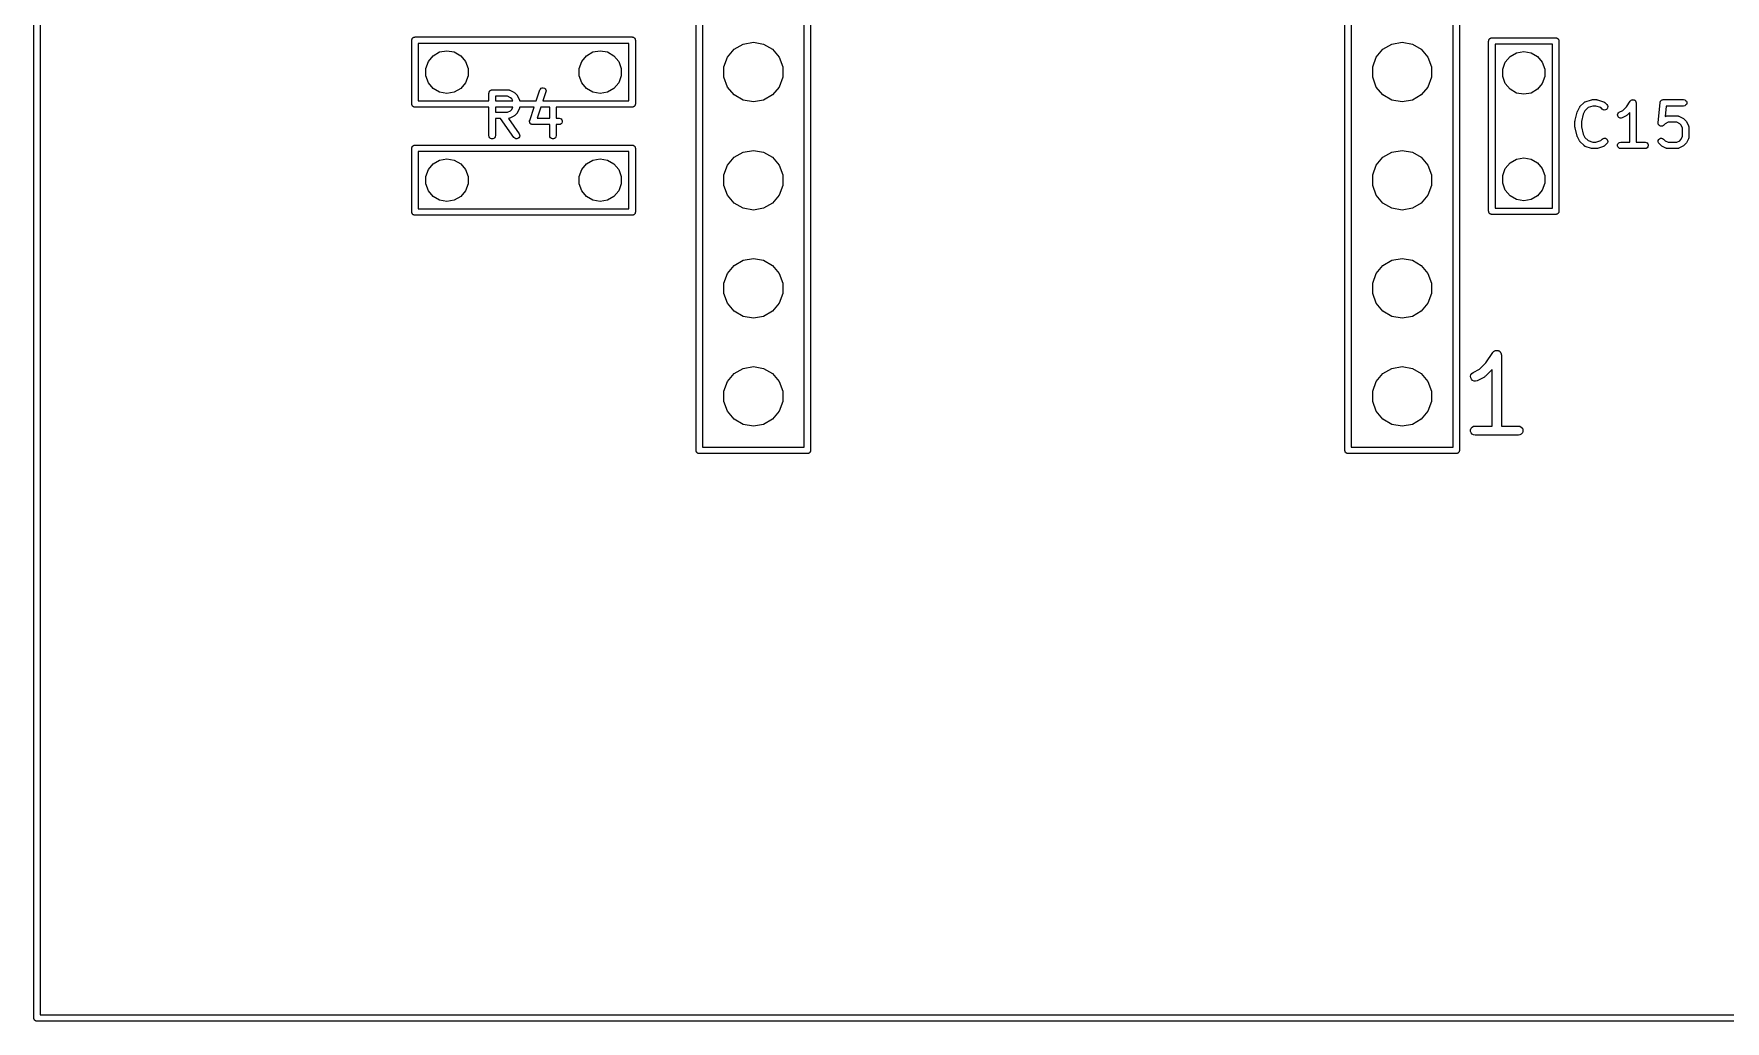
# Model space of a CAD drawing. Extents: x 25 to 346, y -457 to -16.
# Drawn here: x 25.32 to 65.06, y -456.64 to -433.44 of the extents above; entities that cross this region are included whole.
import ezdxf

# ---------------------------------------------------------------- set-up
doc = ezdxf.new("R2010")
doc.units = 0
doc.header["$MEASUREMENT"] = 0
doc.layers.add('BLACK', color=7, linetype='CONTINUOUS')

msp = doc.modelspace()

# ---------------------------------------------------------------- linework, layer by layer
at = {"layer": 'Black'}
for p, q in [((25.325, -456.565), (25.325, -16.51)), ((25.475, -16.585), (25.475, -456.49)), ((40.8825, -443.23), (40.8825, -417.83)), ((41.0325, -417.83), (41.0325, -443.155)), ((43.4225, -443.155), (43.4225, -417.83)), ((43.5725, -417.83), (43.5725, -443.23)), ((56.1225, -443.23), (56.1225, -417.83)), ((56.2725, -417.83), (56.2725, -443.155)), ((58.6625, -443.155), (58.6625, -417.83)), ((58.8125, -417.83), (58.8125, -443.23)), ((34.205, -433.59), (34.2061, -433.584)), ((34.205, -435.09), (34.205, -433.59)), ((34.2061, -433.577), (34.2084, -433.571)), ((34.2061, -433.584), (34.2061, -433.577)), ((34.2084, -433.571), (34.2095, -433.564)), ((34.2095, -433.564), (34.2128, -433.559)), ((34.2128, -433.559), (34.215, -433.552)), ((34.215, -433.552), (34.2193, -433.547)), ((34.2193, -433.547), (34.2225, -433.542)), ((34.2225, -433.542), (34.2276, -433.538)), ((34.2276, -433.538), (34.2318, -433.533)), ((34.2318, -433.533), (34.2375, -433.529)), ((34.2375, -433.529), (34.2425, -433.525)), ((34.2425, -433.525), (34.2487, -433.523)), ((34.2487, -433.523), (34.2543, -433.52)), ((34.2543, -433.52), (34.2608, -433.518)), ((34.2608, -433.518), (34.267, -433.516)), ((34.267, -433.516), (34.2735, -433.516)), ((34.2735, -433.516), (34.28, -433.515)), ((34.28, -433.515), (39.38, -433.515)), ((34.355, -433.665), (34.355, -435.015)), ((39.305, -433.665), (34.355, -433.665)), ((34.8583, -433.868), (35.03, -433.838)), ((35.03, -433.838), (35.2017, -433.868)), ((38.4583, -433.868), (38.63, -433.838)), ((38.63, -433.838), (38.8017, -433.868)), ((39.305, -435.015), (39.305, -433.665)), ((39.38, -433.515), (39.3865, -433.516)), ((39.3865, -433.516), (39.393, -433.516)), ((39.393, -433.516), (39.3992, -433.518)), ((39.3992, -433.518), (39.4057, -433.52)), ((39.4057, -433.52), (39.4113, -433.523)), ((39.4113, -433.523), (39.4175, -433.525)), ((39.4175, -433.525), (39.4225, -433.529)), ((39.4225, -433.529), (39.4282, -433.533)), ((39.4282, -433.533), (39.4324, -433.538)), ((39.4324, -433.538), (39.4375, -433.542)), ((39.4375, -433.542), (39.4407, -433.547)), ((39.4407, -433.547), (39.445, -433.552)), ((39.445, -433.552), (39.4472, -433.559)), ((39.4472, -433.559), (39.4505, -433.564)), ((39.4505, -433.564), (39.4516, -433.571)), ((39.4516, -433.571), (39.4539, -433.577)), ((39.4539, -433.577), (39.4539, -433.584)), ((39.4539, -433.584), (39.455, -433.59)), ((39.455, -433.59), (39.455, -435.09)), ((41.6203, -433.989), (41.7768, -433.803)), ((41.7768, -433.803), (41.9877, -433.681)), ((41.9877, -433.681), (42.2275, -433.639)), ((42.2275, -433.639), (42.4673, -433.681)), ((42.4673, -433.681), (42.6782, -433.803)), ((42.6782, -433.803), (42.8347, -433.989)), ((56.8603, -433.989), (57.0168, -433.803)), ((57.0168, -433.803), (57.2277, -433.681)), ((57.2277, -433.681), (57.4675, -433.639)), ((57.4675, -433.639), (57.7073, -433.681)), ((57.7073, -433.681), (57.9182, -433.803)), ((57.9182, -433.803), (58.0747, -433.989)), ((59.5, -433.61), (59.5011, -433.604)), ((59.5, -437.61), (59.5, -433.61)), ((59.5011, -433.597), (59.5034, -433.591)), ((59.5011, -433.604), (59.5011, -433.597)), ((59.5034, -433.591), (59.5045, -433.584)), ((59.5045, -433.584), (59.5078, -433.579)), ((59.5078, -433.579), (59.51, -433.572)), ((59.51, -433.572), (59.5143, -433.567)), ((59.5143, -433.567), (59.5175, -433.562)), ((59.5175, -433.562), (59.5226, -433.558)), ((59.5226, -433.558), (59.5268, -433.553)), ((59.5268, -433.553), (59.5325, -433.549)), ((59.5325, -433.549), (59.5375, -433.545)), ((59.5375, -433.545), (59.5437, -433.543)), ((59.5437, -433.543), (59.5493, -433.54)), ((59.5493, -433.54), (59.5558, -433.538)), ((59.5558, -433.538), (59.562, -433.536)), ((59.562, -433.536), (59.5685, -433.536)), ((59.5685, -433.536), (59.575, -433.535)), ((59.575, -433.535), (61.075, -433.535)), ((59.65, -433.685), (59.65, -437.535)), ((61, -433.685), (59.65, -433.685)), ((60.1533, -433.888), (60.325, -433.858)), ((60.325, -433.858), (60.4967, -433.888)), ((61, -437.535), (61, -433.685)), ((61.075, -433.535), (61.0815, -433.536)), ((61.0815, -433.536), (61.088, -433.536)), ((61.088, -433.536), (61.0942, -433.538)), ((61.0942, -433.538), (61.1007, -433.54)), ((61.1007, -433.54), (61.1063, -433.543)), ((61.1063, -433.543), (61.1125, -433.545)), ((61.1125, -433.545), (61.1175, -433.549)), ((61.1175, -433.549), (61.1232, -433.553)), ((61.1232, -433.553), (61.1274, -433.558)), ((61.1274, -433.558), (61.1325, -433.562)), ((61.1325, -433.562), (61.1357, -433.567)), ((61.1357, -433.567), (61.14, -433.572)), ((61.14, -433.572), (61.1422, -433.579)), ((61.1422, -433.579), (61.1455, -433.584)), ((61.1455, -433.584), (61.1466, -433.591)), ((61.1466, -433.591), (61.1489, -433.597)), ((61.1489, -433.597), (61.1489, -433.604)), ((61.1489, -433.604), (61.15, -433.61)), ((61.15, -433.61), (61.15, -437.61)), ((34.5357, -434.253), (34.5953, -434.089)), ((34.5357, -434.427), (34.5357, -434.253)), ((34.5953, -434.089), (34.7074, -433.956)), ((34.7074, -433.956), (34.8583, -433.868)), ((35.2017, -433.868), (35.3526, -433.956)), ((35.3526, -433.956), (35.4647, -434.089)), ((35.4647, -434.089), (35.5243, -434.253)), ((35.5243, -434.253), (35.5243, -434.427)), ((38.1357, -434.253), (38.1953, -434.089)), ((38.1357, -434.427), (38.1357, -434.253)), ((38.1953, -434.089), (38.3074, -433.956)), ((38.3074, -433.956), (38.4583, -433.868)), ((38.8017, -433.868), (38.9526, -433.956)), ((38.9526, -433.956), (39.0647, -434.089)), ((39.0647, -434.089), (39.1243, -434.253)), ((39.1243, -434.253), (39.1243, -434.427)), ((41.537, -434.218), (41.6203, -433.989)), ((41.537, -434.462), (41.537, -434.218)), ((42.8347, -433.989), (42.918, -434.218)), ((42.918, -434.218), (42.918, -434.462)), ((56.777, -434.218), (56.8603, -433.989)), ((56.777, -434.462), (56.777, -434.218)), ((58.0747, -433.989), (58.158, -434.218)), ((58.158, -434.218), (58.158, -434.462)), ((59.8307, -434.273), (59.8903, -434.109)), ((59.8903, -434.109), (60.0024, -433.976)), ((60.0024, -433.976), (60.1533, -433.888)), ((60.4967, -433.888), (60.6476, -433.976)), ((60.6476, -433.976), (60.7597, -434.109)), ((60.7597, -434.109), (60.8193, -434.273)), ((34.5953, -434.591), (34.5357, -434.427)), ((34.7074, -434.724), (34.5953, -434.591)), ((35.4647, -434.591), (35.3526, -434.724)), ((35.5243, -434.427), (35.4647, -434.591)), ((38.1953, -434.591), (38.1357, -434.427)), ((38.3074, -434.724), (38.1953, -434.591)), ((39.0647, -434.591), (38.9526, -434.724)), ((39.1243, -434.427), (39.0647, -434.591)), ((41.6203, -434.691), (41.537, -434.462)), ((42.918, -434.462), (42.8347, -434.691)), ((56.8603, -434.691), (56.777, -434.462)), ((58.158, -434.462), (58.0747, -434.691)), ((59.8307, -434.447), (59.8307, -434.273)), ((59.8903, -434.611), (59.8307, -434.447)), ((60.0024, -434.744), (59.8903, -434.611)), ((60.7597, -434.611), (60.6476, -434.744)), ((60.8193, -434.447), (60.7597, -434.611)), ((60.8193, -434.273), (60.8193, -434.447)), ((34.355, -435.015), (36.0169, -435.015)), ((34.8583, -434.812), (34.7074, -434.724)), ((35.03, -434.842), (34.8583, -434.812)), ((35.2017, -434.812), (35.03, -434.842)), ((35.3526, -434.724), (35.2017, -434.812)), ((36.0169, -434.832), (36.018, -434.826)), ((36.0169, -435.015), (36.0169, -434.832)), ((36.018, -434.819), (36.0203, -434.813)), ((36.018, -434.826), (36.018, -434.819)), ((36.0203, -434.813), (36.0214, -434.807)), ((36.0214, -434.807), (36.0247, -434.801)), ((36.0247, -434.801), (36.027, -434.795)), ((36.027, -434.795), (36.0312, -434.79)), ((36.0312, -434.79), (36.0345, -434.784)), ((36.0345, -434.784), (36.0395, -434.78)), ((36.0395, -434.78), (36.0437, -434.775)), ((36.0437, -434.775), (36.0494, -434.772)), ((36.0494, -434.772), (36.0544, -434.767)), ((36.0544, -434.767), (36.0606, -434.765)), ((36.0606, -434.765), (36.0663, -434.762)), ((36.0663, -434.762), (36.0727, -434.761)), ((36.0727, -434.761), (36.0789, -434.759)), ((36.0789, -434.759), (36.0854, -434.759)), ((36.0854, -434.759), (36.0919, -434.757)), ((36.0919, -434.757), (36.4729, -434.757)), ((36.1669, -434.907), (36.1669, -435.015)), ((36.4552, -434.907), (36.1669, -434.907)), ((36.1669, -435.015), (36.5756, -435.015)), ((36.5237, -434.942), (36.4552, -434.907)), ((36.4729, -434.757), (36.4771, -434.758)), ((36.4771, -434.758), (36.4814, -434.758)), ((36.4814, -434.758), (36.4899, -434.76)), ((36.4899, -434.76), (36.4985, -434.762)), ((36.4985, -434.762), (36.5023, -434.764)), ((36.5023, -434.764), (36.5064, -434.765)), ((36.5064, -434.765), (36.6016, -434.813)), ((36.5541, -434.972), (36.5237, -434.942)), ((36.5756, -435.015), (36.5541, -434.972)), ((36.6016, -434.813), (36.6113, -434.82)), ((36.6113, -434.82), (36.6211, -434.827)), ((36.6211, -434.827), (36.6687, -434.875)), ((36.6687, -434.875), (36.6756, -434.884)), ((36.6756, -434.884), (36.6828, -434.894)), ((36.6828, -434.894), (36.7304, -434.989)), ((36.7304, -434.989), (36.7316, -434.993)), ((36.7316, -434.993), (36.7338, -434.997)), ((36.7338, -434.997), (36.7353, -435.006)), ((36.7353, -435.006), (36.7378, -435.014)), ((36.7378, -435.014), (36.7378, -435.015)), ((36.7378, -435.015), (37.1266, -435.015)), ((37.1266, -435.015), (37.2112, -434.761)), ((37.2112, -434.761), (37.2236, -434.738)), ((37.2236, -434.738), (37.2431, -434.721)), ((37.2431, -434.721), (37.2673, -434.711)), ((37.2673, -434.711), (37.2934, -434.711)), ((37.3535, -434.808), (37.2847, -435.015)), ((37.2847, -435.015), (39.305, -435.015)), ((37.2934, -434.711), (37.3181, -434.719)), ((37.3181, -434.719), (37.3385, -434.735)), ((37.3385, -434.735), (37.3521, -434.757)), ((37.3521, -434.757), (37.3574, -434.783)), ((37.3574, -434.783), (37.3535, -434.808)), ((38.4583, -434.812), (38.3074, -434.724)), ((38.63, -434.842), (38.4583, -434.812)), ((38.8017, -434.812), (38.63, -434.842)), ((38.9526, -434.724), (38.8017, -434.812)), ((41.7768, -434.877), (41.6203, -434.691)), ((41.9877, -434.999), (41.7768, -434.877)), ((42.2275, -435.041), (41.9877, -434.999)), ((42.4673, -434.999), (42.2275, -435.041)), ((42.6782, -434.877), (42.4673, -434.999)), ((42.8347, -434.691), (42.6782, -434.877)), ((57.0168, -434.877), (56.8603, -434.691)), ((57.2277, -434.999), (57.0168, -434.877)), ((57.4675, -435.041), (57.2277, -434.999)), ((57.7073, -434.999), (57.4675, -435.041)), ((57.9182, -434.877), (57.7073, -434.999)), ((58.0747, -434.691), (57.9182, -434.877)), ((60.1533, -434.832), (60.0024, -434.744)), ((60.325, -434.862), (60.1533, -434.832)), ((60.4967, -434.832), (60.325, -434.862)), ((60.6476, -434.744), (60.4967, -434.832)), ((61.7405, -435.057), (61.7441, -435.054)), ((61.7441, -435.054), (61.7469, -435.051)), ((61.7469, -435.051), (61.7547, -435.047)), ((61.7547, -435.047), (61.7619, -435.042)), ((61.7619, -435.042), (61.7661, -435.041)), ((61.7661, -435.041), (61.7699, -435.039)), ((61.7699, -435.039), (61.9127, -434.991)), ((61.9127, -434.991), (61.9246, -434.989)), ((61.9246, -434.989), (61.9364, -434.987)), ((61.9364, -434.987), (62.0317, -434.987)), ((62.0317, -434.987), (62.0435, -434.989)), ((62.0435, -434.989), (62.0554, -434.991)), ((62.0554, -434.991), (62.1982, -435.039)), ((62.1982, -435.039), (62.202, -435.041)), ((62.202, -435.041), (62.2062, -435.042)), ((62.2062, -435.042), (62.2134, -435.047)), ((62.2134, -435.047), (62.2211, -435.051)), ((62.2211, -435.051), (62.224, -435.054)), ((62.224, -435.054), (62.2276, -435.057)), ((62.7353, -435.157), (62.8264, -435.021)), ((62.8264, -435.021), (62.8293, -435.018)), ((62.8293, -435.018), (62.8314, -435.014)), ((62.8314, -435.014), (62.8382, -435.008)), ((62.8382, -435.008), (62.8444, -435.002)), ((62.8444, -435.002), (62.8481, -435)), ((62.8481, -435), (62.8513, -434.997)), ((62.8513, -434.997), (62.8597, -434.994)), ((62.8597, -434.994), (62.8677, -434.99)), ((62.8677, -434.99), (62.8719, -434.99)), ((62.8719, -434.99), (62.8758, -434.989)), ((62.8758, -434.989), (62.8847, -434.989)), ((62.8847, -434.989), (62.8936, -434.988)), ((62.8936, -434.988), (62.8977, -434.989)), ((62.8977, -434.989), (62.9018, -434.989)), ((62.9018, -434.989), (62.9102, -434.992)), ((62.9102, -434.992), (62.9189, -434.994)), ((62.9189, -434.994), (62.9224, -434.996)), ((62.9224, -434.996), (62.9263, -434.997)), ((62.9263, -434.997), (62.9332, -435.003)), ((62.9332, -435.003), (62.9406, -435.008)), ((62.9406, -435.008), (62.9431, -435.012)), ((62.9431, -435.012), (62.9463, -435.014)), ((62.9463, -435.014), (62.9507, -435.022)), ((62.9507, -435.022), (62.956, -435.029)), ((62.956, -435.029), (62.9572, -435.033)), ((62.9572, -435.033), (62.9593, -435.037)), ((62.9593, -435.037), (62.9608, -435.046)), ((62.9608, -435.046), (62.9634, -435.054)), ((62.9634, -435.054), (62.9631, -435.058)), ((63.5285, -435.055), (63.5292, -435.052)), ((63.5292, -435.049), (63.5327, -435.04)), ((63.5292, -435.052), (63.5292, -435.049)), ((63.5327, -435.04), (63.5355, -435.03)), ((63.5355, -435.03), (63.5372, -435.028)), ((63.5372, -435.028), (63.5381, -435.025)), ((63.5381, -435.025), (63.5447, -435.017)), ((63.5447, -435.017), (63.5507, -435.009)), ((63.5507, -435.009), (63.5531, -435.007)), ((63.5531, -435.007), (63.5549, -435.005)), ((63.5549, -435.005), (63.5638, -435)), ((63.5638, -435), (63.5722, -434.994)), ((63.5722, -434.994), (63.575, -434.993)), ((63.575, -434.993), (63.5774, -434.992)), ((63.5774, -434.992), (63.5875, -434.99)), ((63.5875, -434.99), (63.5975, -434.988)), ((63.5975, -434.988), (63.6003, -434.988)), ((63.6003, -434.988), (63.6031, -434.987)), ((63.6031, -434.987), (64.0793, -434.987)), ((64.0793, -434.987), (64.1049, -434.992)), ((64.1049, -434.992), (64.1275, -435.005)), ((64.1275, -435.005), (64.1442, -435.025)), ((64.1442, -435.025), (64.1531, -435.049)), ((64.1531, -435.049), (64.1531, -435.075)), ((34.2061, -435.096), (34.205, -435.09)), ((34.2061, -435.103), (34.2061, -435.096)), ((34.2084, -435.109), (34.2061, -435.103)), ((34.2095, -435.116), (34.2084, -435.109)), ((34.2128, -435.121), (34.2095, -435.116)), ((34.215, -435.127), (34.2128, -435.121)), ((34.2193, -435.133), (34.215, -435.127)), ((34.2225, -435.138), (34.2193, -435.133)), ((34.2276, -435.142), (34.2225, -435.138)), ((34.2318, -435.147), (34.2276, -435.142)), ((34.2375, -435.151), (34.2318, -435.147)), ((34.2425, -435.155), (34.2375, -435.151)), ((34.2487, -435.157), (34.2425, -435.155)), ((34.2543, -435.16), (34.2487, -435.157)), ((34.2608, -435.162), (34.2543, -435.16)), ((34.267, -435.164), (34.2608, -435.162)), ((34.2735, -435.164), (34.267, -435.164)), ((34.28, -435.165), (34.2735, -435.164)), ((36.0169, -435.165), (34.28, -435.165)), ((36.0169, -435.832), (36.0169, -435.165)), ((36.1669, -435.165), (36.1669, -435.281)), ((36.5798, -435.165), (36.1669, -435.165)), ((36.1669, -435.281), (36.4552, -435.281)), ((36.291, -435.431), (36.1669, -435.431)), ((36.1669, -435.431), (36.1669, -435.832)), ((36.6019, -435.875), (36.291, -435.431)), ((36.4552, -435.281), (36.5237, -435.247)), ((36.4771, -435.43), (36.4739, -435.431)), ((36.4739, -435.431), (36.7248, -435.789)), ((36.4814, -435.431), (36.4771, -435.43)), ((36.4899, -435.428), (36.4814, -435.431)), ((36.4985, -435.427), (36.4899, -435.428)), ((36.5023, -435.425), (36.4985, -435.427)), ((36.5064, -435.423), (36.5023, -435.425)), ((36.6016, -435.376), (36.5064, -435.423)), ((36.5237, -435.247), (36.5541, -435.217)), ((36.5541, -435.217), (36.5798, -435.165)), ((36.6113, -435.368), (36.6016, -435.376)), ((36.6211, -435.362), (36.6113, -435.368)), ((36.6687, -435.314), (36.6211, -435.362)), ((36.6756, -435.304), (36.6687, -435.314)), ((36.6828, -435.294), (36.6756, -435.304)), ((36.7304, -435.199), (36.6828, -435.294)), ((36.7316, -435.195), (36.7304, -435.199)), ((36.7338, -435.191), (36.7316, -435.195)), ((36.7353, -435.183), (36.7338, -435.191)), ((36.7378, -435.174), (36.7353, -435.183)), ((36.7383, -435.166), (36.7376, -435.17)), ((36.7376, -435.17), (36.7378, -435.174)), ((37.0766, -435.165), (36.7383, -435.165)), ((36.7383, -435.165), (36.7383, -435.166)), ((36.9731, -435.475), (37.0766, -435.165)), ((37.2347, -435.165), (37.1483, -435.424)), ((37.1483, -435.424), (37.4455, -435.424)), ((37.4456, -435.165), (37.2347, -435.165)), ((37.4455, -435.166), (37.4456, -435.165)), ((37.4455, -435.424), (37.4455, -435.166)), ((39.38, -435.165), (37.5954, -435.165)), ((37.5954, -435.165), (37.5955, -435.166)), ((37.5955, -435.166), (37.5955, -435.424)), ((37.5955, -435.424), (37.6633, -435.424)), ((37.6633, -435.424), (37.689, -435.429)), ((37.689, -435.429), (37.7115, -435.442)), ((37.7115, -435.442), (37.7283, -435.462)), ((39.3865, -435.164), (39.38, -435.165)), ((39.393, -435.164), (39.3865, -435.164)), ((39.3992, -435.162), (39.393, -435.164)), ((39.4057, -435.16), (39.3992, -435.162)), ((39.4113, -435.157), (39.4057, -435.16)), ((39.4175, -435.155), (39.4113, -435.157)), ((39.4225, -435.151), (39.4175, -435.155)), ((39.4282, -435.147), (39.4225, -435.151)), ((39.4324, -435.142), (39.4282, -435.147)), ((39.4375, -435.138), (39.4324, -435.142)), ((39.4407, -435.133), (39.4375, -435.138)), ((39.445, -435.127), (39.4407, -435.133)), ((39.4472, -435.121), (39.445, -435.127)), ((39.4505, -435.116), (39.4472, -435.121)), ((39.4516, -435.109), (39.4505, -435.116)), ((39.4539, -435.103), (39.4516, -435.109)), ((39.455, -435.09), (39.4539, -435.096)), ((39.4539, -435.096), (39.4539, -435.103)), ((61.5303, -435.473), (61.578, -435.282)), ((61.578, -435.282), (61.5813, -435.275)), ((61.5813, -435.275), (61.5836, -435.267)), ((61.5836, -435.267), (61.6313, -435.172)), ((61.6313, -435.172), (61.6384, -435.162)), ((61.6384, -435.162), (61.6453, -435.152)), ((61.6453, -435.152), (61.7405, -435.057)), ((61.7215, -435.327), (61.6781, -435.5)), ((61.76, -435.25), (61.7215, -435.327)), ((61.8341, -435.176), (61.76, -435.25)), ((61.9486, -435.137), (61.8341, -435.176)), ((62.0195, -435.137), (61.9486, -435.137)), ((62.134, -435.176), (62.0195, -435.137)), ((62.1691, -435.211), (62.134, -435.176)), ((62.1904, -435.226), (62.1691, -435.211)), ((62.2156, -435.232), (62.1904, -435.226)), ((62.2416, -435.23), (62.2156, -435.232)), ((62.2276, -435.057), (62.2752, -435.105)), ((62.2652, -435.219), (62.2416, -435.23)), ((62.2836, -435.201), (62.2652, -435.219)), ((62.2752, -435.105), (62.2901, -435.126)), ((62.2946, -435.177), (62.2836, -435.201)), ((62.2901, -435.126), (62.2969, -435.151)), ((62.2969, -435.151), (62.2946, -435.177)), ((62.5282, -435.344), (62.5343, -435.318)), ((62.5312, -435.369), (62.5282, -435.344)), ((62.5429, -435.393), (62.5312, -435.369)), ((62.5343, -435.318), (62.5486, -435.297)), ((62.5618, -435.411), (62.5429, -435.393)), ((62.5486, -435.297), (62.5696, -435.281)), ((62.5857, -435.421), (62.5618, -435.411)), ((62.5696, -435.281), (62.6539, -435.239)), ((62.6117, -435.423), (62.5857, -435.421)), ((62.6366, -435.415), (62.6117, -435.423)), ((62.7319, -435.368), (62.6366, -435.415)), ((62.6539, -435.239), (62.7353, -435.157)), ((62.7415, -435.36), (62.7319, -435.368)), ((62.7514, -435.354), (62.7415, -435.36)), ((62.8138, -435.291), (62.7514, -435.354)), ((62.8138, -435.987), (62.8138, -435.291)), ((62.9631, -435.058), (62.9638, -435.062)), ((62.9638, -435.062), (62.9638, -435.987)), ((63.4808, -435.531), (63.5285, -435.055)), ((63.671, -435.137), (63.6461, -435.386)), ((63.6461, -435.386), (63.6648, -435.376)), ((63.6648, -435.376), (63.6689, -435.375)), ((63.6689, -435.375), (63.6727, -435.373)), ((64.0793, -435.137), (63.671, -435.137)), ((63.6727, -435.373), (63.6813, -435.371)), ((63.6813, -435.371), (63.6898, -435.369)), ((63.6898, -435.369), (63.6941, -435.369)), ((63.6941, -435.369), (63.6983, -435.368)), ((63.6983, -435.368), (63.9364, -435.368)), ((63.9364, -435.368), (63.9407, -435.369)), ((63.9407, -435.369), (63.945, -435.369)), ((63.945, -435.369), (63.9534, -435.371)), ((63.9534, -435.371), (63.9621, -435.373)), ((63.9621, -435.373), (63.9658, -435.375)), ((63.9658, -435.375), (63.97, -435.376)), ((63.97, -435.376), (64.0652, -435.424)), ((64.0652, -435.424), (64.0749, -435.431)), ((64.0749, -435.431), (64.0847, -435.438)), ((64.1049, -435.133), (64.0793, -435.137)), ((64.0847, -435.438), (64.1323, -435.486)), ((64.1275, -435.12), (64.1049, -435.133)), ((64.1442, -435.1), (64.1275, -435.12)), ((64.1531, -435.075), (64.1442, -435.1)), ((36.0214, -435.858), (36.0169, -435.832)), ((36.1669, -435.832), (36.1624, -435.858)), ((36.7248, -435.789), (36.7358, -435.813)), ((36.738, -435.839), (36.7313, -435.864)), ((36.7358, -435.813), (36.738, -435.839)), ((36.9693, -435.501), (36.9704, -435.494)), ((36.9704, -435.507), (36.9693, -435.501)), ((36.9704, -435.486), (36.9723, -435.481)), ((36.9704, -435.494), (36.9704, -435.486)), ((36.9704, -435.512), (36.9704, -435.507)), ((36.973, -435.519), (36.9704, -435.512)), ((36.9723, -435.481), (36.9731, -435.475)), ((36.9745, -435.527), (36.973, -435.519)), ((36.9774, -435.531), (36.9745, -435.527)), ((36.9793, -435.537), (36.9774, -435.531)), ((36.9842, -435.542), (36.9793, -435.537)), ((36.9882, -435.549), (36.9842, -435.542)), ((36.9925, -435.552), (36.9882, -435.549)), ((36.9961, -435.557), (36.9925, -435.552)), ((37.0026, -435.56), (36.9961, -435.557)), ((37.0086, -435.565), (37.0026, -435.56)), ((37.0138, -435.567), (37.0086, -435.565)), ((37.0186, -435.57), (37.0138, -435.567)), ((37.0261, -435.571), (37.0186, -435.57)), ((37.0333, -435.573), (37.0261, -435.571)), ((37.0388, -435.573), (37.0333, -435.573)), ((37.0443, -435.574), (37.0388, -435.573)), ((37.4455, -435.574), (37.0443, -435.574)), ((37.4455, -435.832), (37.4455, -435.574)), ((37.45, -435.858), (37.4455, -435.832)), ((37.5955, -435.832), (37.591, -435.858)), ((37.6633, -435.574), (37.5955, -435.574)), ((37.5955, -435.574), (37.5955, -435.832)), ((37.689, -435.57), (37.6633, -435.574)), ((37.7115, -435.557), (37.689, -435.57)), ((37.7283, -435.537), (37.7115, -435.557)), ((37.7283, -435.462), (37.7372, -435.486)), ((37.7372, -435.512), (37.7283, -435.537)), ((37.7372, -435.486), (37.7372, -435.512)), ((61.5281, -435.491), (61.5297, -435.482)), ((61.5281, -435.634), (61.5281, -435.491)), ((61.5297, -435.643), (61.5281, -435.634)), ((61.5297, -435.482), (61.5303, -435.473)), ((61.5303, -435.652), (61.5297, -435.643)), ((61.578, -435.842), (61.5303, -435.652)), ((61.5813, -435.85), (61.578, -435.842)), ((61.6781, -435.5), (61.6781, -435.625)), ((61.6781, -435.625), (61.7215, -435.798)), ((61.7215, -435.798), (61.76, -435.875)), ((63.4809, -435.532), (63.4808, -435.531)), ((63.4819, -435.545), (63.4808, -435.532)), ((63.4808, -435.532), (63.4809, -435.532)), ((63.4828, -435.557), (63.4819, -435.545)), ((63.483, -435.558), (63.4828, -435.557)), ((63.4883, -435.569), (63.483, -435.558)), ((63.483, -435.558), (63.483, -435.558)), ((63.4935, -435.581), (63.4883, -435.569)), ((63.4938, -435.581), (63.4935, -435.581)), ((63.494, -435.582), (63.4938, -435.581)), ((63.5029, -435.59), (63.494, -435.582)), ((63.5117, -435.599), (63.5029, -435.59)), ((63.5121, -435.6), (63.5117, -435.599)), ((63.5125, -435.6), (63.5121, -435.6)), ((63.5238, -435.605), (63.5125, -435.6)), ((63.5352, -435.611), (63.5238, -435.605)), ((63.5356, -435.611), (63.5352, -435.611)), ((63.5361, -435.611), (63.5356, -435.611)), ((63.5485, -435.612), (63.5361, -435.611)), ((63.5611, -435.613), (63.5485, -435.612)), ((63.5615, -435.613), (63.5611, -435.613)), ((63.562, -435.613), (63.5615, -435.613)), ((63.5741, -435.61), (63.562, -435.613)), ((63.5863, -435.607), (63.5741, -435.61)), ((63.5867, -435.607), (63.5863, -435.607)), ((63.5872, -435.607), (63.5867, -435.607)), ((63.5974, -435.599), (63.5872, -435.607)), ((63.6078, -435.592), (63.5974, -435.599)), ((63.6081, -435.592), (63.6078, -435.592)), ((63.6085, -435.592), (63.6081, -435.592)), ((63.6475, -435.553), (63.6085, -435.592)), ((63.716, -435.518), (63.6475, -435.553)), ((63.9187, -435.518), (63.716, -435.518)), ((63.9872, -435.553), (63.9187, -435.518)), ((64.0176, -435.583), (63.9872, -435.553)), ((64.0519, -435.652), (64.0176, -435.583)), ((64.0519, -435.854), (64.0519, -435.652)), ((64.1323, -435.486), (64.1392, -435.495)), ((64.1392, -435.495), (64.1464, -435.505)), ((64.1464, -435.505), (64.194, -435.6)), ((64.194, -435.6), (64.1952, -435.604)), ((64.1952, -435.604), (64.1974, -435.608)), ((64.1974, -435.608), (64.1989, -435.617)), ((64.1989, -435.617), (64.2014, -435.625)), ((64.2014, -435.625), (64.2012, -435.63)), ((64.2012, -435.63), (64.2019, -435.634)), ((64.2019, -435.634), (64.2019, -435.872)), ((34.205, -436.13), (34.2061, -436.124)), ((34.205, -437.63), (34.205, -436.13)), ((34.2061, -436.117), (34.2084, -436.111)), ((34.2061, -436.124), (34.2061, -436.117)), ((34.2084, -436.111), (34.2095, -436.104)), ((34.2095, -436.104), (34.2128, -436.099)), ((34.2128, -436.099), (34.215, -436.092)), ((34.215, -436.092), (34.2193, -436.087)), ((34.2193, -436.087), (34.2225, -436.082)), ((34.2225, -436.082), (34.2276, -436.078)), ((34.2276, -436.078), (34.2318, -436.073)), ((34.2318, -436.073), (34.2375, -436.069)), ((34.2375, -436.069), (34.2425, -436.065)), ((34.2425, -436.065), (34.2487, -436.063)), ((34.2487, -436.063), (34.2543, -436.06)), ((34.2543, -436.06), (34.2608, -436.058)), ((34.2608, -436.058), (34.267, -436.056)), ((34.267, -436.056), (34.2735, -436.056)), ((34.2735, -436.056), (34.28, -436.055)), ((34.28, -436.055), (39.38, -436.055)), ((34.355, -436.205), (34.355, -437.555)), ((39.305, -436.205), (34.355, -436.205)), ((36.0345, -435.881), (36.0214, -435.858)), ((36.0544, -435.897), (36.0345, -435.881)), ((36.0789, -435.906), (36.0544, -435.897)), ((36.1049, -435.906), (36.0789, -435.906)), ((36.1294, -435.897), (36.1049, -435.906)), ((36.1494, -435.881), (36.1294, -435.897)), ((36.1624, -435.858), (36.1494, -435.881)), ((36.6203, -435.894), (36.6019, -435.875)), ((36.6439, -435.905), (36.6203, -435.894)), ((36.6699, -435.907), (36.6439, -435.905)), ((36.695, -435.9), (36.6699, -435.907)), ((36.7164, -435.885), (36.695, -435.9)), ((36.7313, -435.864), (36.7164, -435.885)), ((37.463, -435.881), (37.45, -435.858)), ((37.483, -435.897), (37.463, -435.881)), ((37.5075, -435.906), (37.483, -435.897)), ((37.5335, -435.906), (37.5075, -435.906)), ((37.558, -435.897), (37.5335, -435.906)), ((37.5779, -435.881), (37.558, -435.897)), ((37.591, -435.858), (37.5779, -435.881)), ((39.305, -437.555), (39.305, -436.205)), ((39.38, -436.055), (39.3865, -436.056)), ((39.3865, -436.056), (39.393, -436.056)), ((39.393, -436.056), (39.3992, -436.058)), ((39.3992, -436.058), (39.4057, -436.06)), ((39.4057, -436.06), (39.4113, -436.063)), ((39.4113, -436.063), (39.4175, -436.065)), ((39.4175, -436.065), (39.4225, -436.069)), ((39.4225, -436.069), (39.4282, -436.073)), ((39.4282, -436.073), (39.4324, -436.078)), ((39.4324, -436.078), (39.4375, -436.082)), ((39.4375, -436.082), (39.4407, -436.087)), ((39.4407, -436.087), (39.445, -436.092)), ((39.445, -436.092), (39.4472, -436.099)), ((39.4472, -436.099), (39.4505, -436.104)), ((39.4505, -436.104), (39.4516, -436.111)), ((39.4516, -436.111), (39.4539, -436.117)), ((39.4539, -436.117), (39.4539, -436.124)), ((39.4539, -436.124), (39.455, -436.13)), ((39.455, -436.13), (39.455, -437.63)), ((41.7768, -436.343), (41.9877, -436.221)), ((41.9877, -436.221), (42.2275, -436.179)), ((42.2275, -436.179), (42.4673, -436.221)), ((42.4673, -436.221), (42.6782, -436.343)), ((57.0168, -436.343), (57.2277, -436.221)), ((57.2277, -436.221), (57.4675, -436.179)), ((57.4675, -436.179), (57.7073, -436.221)), ((57.7073, -436.221), (57.9182, -436.343)), ((61.5836, -435.858), (61.5813, -435.85)), ((61.6313, -435.953), (61.5836, -435.858)), ((61.6384, -435.963), (61.6313, -435.953)), ((61.6453, -435.973), (61.6384, -435.963)), ((61.7405, -436.068), (61.6453, -435.973)), ((61.7441, -436.07), (61.7405, -436.068)), ((61.7469, -436.074), (61.7441, -436.07)), ((61.7547, -436.078), (61.7469, -436.074)), ((61.7619, -436.083), (61.7547, -436.078)), ((61.76, -435.875), (61.8341, -435.949)), ((61.7661, -436.084), (61.7619, -436.083)), ((61.7699, -436.086), (61.7661, -436.084)), ((61.9127, -436.134), (61.7699, -436.086)), ((61.8341, -435.949), (61.9486, -435.987)), ((61.9246, -436.135), (61.9127, -436.134)), ((61.9364, -436.137), (61.9246, -436.135)), ((62.0317, -436.137), (61.9364, -436.137)), ((61.9486, -435.987), (62.0195, -435.987)), ((62.0195, -435.987), (62.134, -435.949)), ((62.0435, -436.135), (62.0317, -436.137)), ((62.0554, -436.134), (62.0435, -436.135)), ((62.1982, -436.086), (62.0554, -436.134)), ((62.134, -435.949), (62.1691, -435.914)), ((62.1691, -435.914), (62.1904, -435.899)), ((62.1904, -435.899), (62.2156, -435.892)), ((62.202, -436.084), (62.1982, -436.086)), ((62.2062, -436.083), (62.202, -436.084)), ((62.2134, -436.078), (62.2062, -436.083)), ((62.2211, -436.074), (62.2134, -436.078)), ((62.2156, -435.892), (62.2416, -435.895)), ((62.224, -436.07), (62.2211, -436.074)), ((62.2276, -436.068), (62.224, -436.07)), ((62.2752, -436.02), (62.2276, -436.068)), ((62.2416, -435.895), (62.2652, -435.906)), ((62.2652, -435.906), (62.2836, -435.924)), ((62.2901, -435.999), (62.2752, -436.02)), ((62.2836, -435.924), (62.2946, -435.948)), ((62.2969, -435.974), (62.2901, -435.999)), ((62.2946, -435.948), (62.2969, -435.974)), ((62.5292, -436.049), (62.5381, -436.025)), ((62.5292, -436.075), (62.5292, -436.049)), ((62.5381, -436.1), (62.5292, -436.075)), ((62.5381, -436.025), (62.5549, -436.005)), ((62.5549, -436.12), (62.5381, -436.1)), ((62.5549, -436.005), (62.5774, -435.992)), ((62.5774, -436.133), (62.5549, -436.12)), ((62.5774, -435.992), (62.6031, -435.987)), ((62.6031, -436.137), (62.5774, -436.133)), ((62.6031, -435.987), (62.8138, -435.987)), ((63.1745, -436.137), (62.6031, -436.137)), ((62.9638, -435.987), (63.1745, -435.987)), ((63.1745, -435.987), (63.2002, -435.992)), ((63.2002, -436.133), (63.1745, -436.137)), ((63.2002, -435.992), (63.2227, -436.005)), ((63.2227, -436.12), (63.2002, -436.133)), ((63.2227, -436.005), (63.2395, -436.025)), ((63.2395, -436.1), (63.2227, -436.12)), ((63.2395, -436.025), (63.2484, -436.049)), ((63.2484, -436.075), (63.2395, -436.1)), ((63.2484, -436.049), (63.2484, -436.075)), ((63.4808, -435.974), (63.483, -435.948)), ((63.4875, -435.999), (63.4808, -435.974)), ((63.483, -435.948), (63.494, -435.924)), ((63.5024, -436.02), (63.4875, -435.999)), ((63.494, -435.924), (63.5125, -435.906)), ((63.5501, -436.068), (63.5024, -436.02)), ((63.5125, -435.906), (63.5361, -435.895)), ((63.5361, -435.895), (63.562, -435.892)), ((63.5599, -436.075), (63.5501, -436.068)), ((63.5696, -436.082), (63.5599, -436.075)), ((63.562, -435.892), (63.5872, -435.899)), ((63.6648, -436.129), (63.5696, -436.082)), ((63.5872, -435.899), (63.6085, -435.914)), ((63.6085, -435.914), (63.6475, -435.953)), ((63.6475, -435.953), (63.716, -435.987)), ((63.6689, -436.131), (63.6648, -436.129)), ((63.6727, -436.133), (63.6689, -436.131)), ((63.6813, -436.134), (63.6727, -436.133)), ((63.6898, -436.137), (63.6813, -436.134)), ((63.6941, -436.137), (63.6898, -436.137)), ((63.6983, -436.137), (63.6941, -436.137)), ((63.9364, -436.137), (63.6983, -436.137)), ((63.716, -435.987), (63.9187, -435.987)), ((63.9187, -435.987), (63.9872, -435.953)), ((63.9407, -436.137), (63.9364, -436.137)), ((63.945, -436.137), (63.9407, -436.137)), ((63.9534, -436.134), (63.945, -436.137)), ((63.9621, -436.133), (63.9534, -436.134)), ((63.9658, -436.131), (63.9621, -436.133)), ((63.97, -436.129), (63.9658, -436.131)), ((64.0652, -436.082), (63.97, -436.129)), ((63.9872, -435.953), (64.0176, -435.923)), ((64.0176, -435.923), (64.0519, -435.854)), ((64.0749, -436.075), (64.0652, -436.082)), ((64.0847, -436.068), (64.0749, -436.075)), ((64.1323, -436.02), (64.0847, -436.068)), ((64.1392, -436.01), (64.1323, -436.02)), ((64.1464, -436.001), (64.1392, -436.01)), ((64.194, -435.905), (64.1464, -436.001)), ((64.1952, -435.901), (64.194, -435.905)), ((64.1974, -435.898), (64.1952, -435.901)), ((64.1989, -435.889), (64.1974, -435.898)), ((64.2014, -435.88), (64.1989, -435.889)), ((64.2019, -435.872), (64.2012, -435.876)), ((64.2012, -435.876), (64.2014, -435.88)), ((34.5357, -436.793), (34.5953, -436.629)), ((34.5953, -436.629), (34.7074, -436.496)), ((34.7074, -436.496), (34.8583, -436.408)), ((34.8583, -436.408), (35.03, -436.378)), ((35.03, -436.378), (35.2017, -436.408)), ((35.2017, -436.408), (35.3526, -436.496)), ((35.3526, -436.496), (35.4647, -436.629)), ((35.4647, -436.629), (35.5243, -436.793)), ((38.1357, -436.793), (38.1953, -436.629)), ((38.1953, -436.629), (38.3074, -436.496)), ((38.3074, -436.496), (38.4583, -436.408)), ((38.4583, -436.408), (38.63, -436.378)), ((38.63, -436.378), (38.8017, -436.408)), ((38.8017, -436.408), (38.9526, -436.496)), ((38.9526, -436.496), (39.0647, -436.629)), ((39.0647, -436.629), (39.1243, -436.793)), ((41.537, -436.758), (41.6203, -436.529)), ((41.6203, -436.529), (41.7768, -436.343)), ((42.6782, -436.343), (42.8347, -436.529)), ((42.8347, -436.529), (42.918, -436.758)), ((56.777, -436.758), (56.8603, -436.529)), ((56.8603, -436.529), (57.0168, -436.343)), ((57.9182, -436.343), (58.0747, -436.529)), ((58.0747, -436.529), (58.158, -436.758)), ((59.8307, -436.773), (59.8903, -436.609)), ((59.8903, -436.609), (60.0024, -436.476)), ((60.0024, -436.476), (60.1533, -436.388)), ((60.1533, -436.388), (60.325, -436.358)), ((60.325, -436.358), (60.4967, -436.388)), ((60.4967, -436.388), (60.6476, -436.476)), ((60.6476, -436.476), (60.7597, -436.609)), ((60.7597, -436.609), (60.8193, -436.773)), ((34.5357, -436.967), (34.5357, -436.793)), ((34.5953, -437.131), (34.5357, -436.967)), ((35.5243, -436.967), (35.4647, -437.131)), ((35.5243, -436.793), (35.5243, -436.967)), ((38.1357, -436.967), (38.1357, -436.793)), ((38.1953, -437.131), (38.1357, -436.967)), ((39.1243, -436.967), (39.0647, -437.131)), ((39.1243, -436.793), (39.1243, -436.967)), ((41.537, -437.002), (41.537, -436.758)), ((41.6203, -437.231), (41.537, -437.002)), ((42.918, -437.002), (42.8347, -437.231)), ((42.918, -436.758), (42.918, -437.002)), ((56.777, -437.002), (56.777, -436.758)), ((56.8603, -437.231), (56.777, -437.002)), ((58.158, -437.002), (58.0747, -437.231)), ((58.158, -436.758), (58.158, -437.002)), ((59.8307, -436.947), (59.8307, -436.773)), ((59.8903, -437.111), (59.8307, -436.947)), ((60.8193, -436.947), (60.7597, -437.111)), ((60.8193, -436.773), (60.8193, -436.947)), ((34.7074, -437.264), (34.5953, -437.131)), ((34.8583, -437.352), (34.7074, -437.264)), ((35.03, -437.382), (34.8583, -437.352)), ((35.2017, -437.352), (35.03, -437.382)), ((35.3526, -437.264), (35.2017, -437.352)), ((35.4647, -437.131), (35.3526, -437.264)), ((38.3074, -437.264), (38.1953, -437.131)), ((38.4583, -437.352), (38.3074, -437.264)), ((38.63, -437.382), (38.4583, -437.352)), ((38.8017, -437.352), (38.63, -437.382)), ((38.9526, -437.264), (38.8017, -437.352)), ((39.0647, -437.131), (38.9526, -437.264)), ((41.7768, -437.417), (41.6203, -437.231)), ((41.9877, -437.539), (41.7768, -437.417)), ((42.6782, -437.417), (42.4673, -437.539)), ((42.8347, -437.231), (42.6782, -437.417)), ((57.0168, -437.417), (56.8603, -437.231)), ((57.2277, -437.539), (57.0168, -437.417)), ((57.9182, -437.417), (57.7073, -437.539)), ((58.0747, -437.231), (57.9182, -437.417)), ((60.0024, -437.244), (59.8903, -437.111)), ((60.1533, -437.332), (60.0024, -437.244)), ((60.325, -437.362), (60.1533, -437.332)), ((60.4967, -437.332), (60.325, -437.362)), ((60.6476, -437.244), (60.4967, -437.332)), ((60.7597, -437.111), (60.6476, -437.244)), ((34.2061, -437.636), (34.205, -437.63)), ((34.2061, -437.643), (34.2061, -437.636)), ((34.2084, -437.649), (34.2061, -437.643)), ((34.2095, -437.656), (34.2084, -437.649)), ((34.2128, -437.661), (34.2095, -437.656)), ((34.215, -437.667), (34.2128, -437.661)), ((34.2193, -437.673), (34.215, -437.667)), ((34.2225, -437.678), (34.2193, -437.673)), ((34.2276, -437.682), (34.2225, -437.678)), ((34.2318, -437.687), (34.2276, -437.682)), ((34.2375, -437.691), (34.2318, -437.687)), ((34.2425, -437.695), (34.2375, -437.691)), ((34.2487, -437.697), (34.2425, -437.695)), ((34.2543, -437.7), (34.2487, -437.697)), ((34.2608, -437.702), (34.2543, -437.7)), ((34.267, -437.704), (34.2608, -437.702)), ((34.2735, -437.704), (34.267, -437.704)), ((34.28, -437.705), (34.2735, -437.704)), ((39.38, -437.705), (34.28, -437.705)), ((34.355, -437.555), (39.305, -437.555)), ((39.3865, -437.704), (39.38, -437.705)), ((39.393, -437.704), (39.3865, -437.704)), ((39.3992, -437.702), (39.393, -437.704)), ((39.4057, -437.7), (39.3992, -437.702)), ((39.4113, -437.697), (39.4057, -437.7)), ((39.4175, -437.695), (39.4113, -437.697)), ((39.4225, -437.691), (39.4175, -437.695)), ((39.4282, -437.687), (39.4225, -437.691)), ((39.4324, -437.682), (39.4282, -437.687)), ((39.4375, -437.678), (39.4324, -437.682)), ((39.4407, -437.673), (39.4375, -437.678)), ((39.445, -437.667), (39.4407, -437.673)), ((39.4472, -437.661), (39.445, -437.667)), ((39.4505, -437.656), (39.4472, -437.661)), ((39.4516, -437.649), (39.4505, -437.656)), ((39.4539, -437.643), (39.4516, -437.649)), ((39.455, -437.63), (39.4539, -437.636)), ((39.4539, -437.636), (39.4539, -437.643)), ((42.2275, -437.581), (41.9877, -437.539)), ((42.4673, -437.539), (42.2275, -437.581)), ((57.4675, -437.581), (57.2277, -437.539)), ((57.7073, -437.539), (57.4675, -437.581)), ((59.5011, -437.616), (59.5, -437.61)), ((59.5011, -437.623), (59.5011, -437.616)), ((59.5034, -437.629), (59.5011, -437.623)), ((59.5045, -437.636), (59.5034, -437.629)), ((59.5078, -437.641), (59.5045, -437.636)), ((59.51, -437.647), (59.5078, -437.641)), ((59.5143, -437.653), (59.51, -437.647)), ((59.5175, -437.658), (59.5143, -437.653)), ((59.5226, -437.662), (59.5175, -437.658)), ((59.5268, -437.667), (59.5226, -437.662)), ((59.5325, -437.671), (59.5268, -437.667)), ((59.5375, -437.675), (59.5325, -437.671)), ((59.5437, -437.677), (59.5375, -437.675)), ((59.5493, -437.68), (59.5437, -437.677)), ((59.5558, -437.682), (59.5493, -437.68)), ((59.562, -437.684), (59.5558, -437.682)), ((59.5685, -437.684), (59.562, -437.684)), ((59.575, -437.685), (59.5685, -437.684)), ((61.075, -437.685), (59.575, -437.685)), ((59.65, -437.535), (61, -437.535)), ((61.0815, -437.684), (61.075, -437.685)), ((61.088, -437.684), (61.0815, -437.684)), ((61.0942, -437.682), (61.088, -437.684)), ((61.1007, -437.68), (61.0942, -437.682)), ((61.1063, -437.677), (61.1007, -437.68)), ((61.1125, -437.675), (61.1063, -437.677)), ((61.1175, -437.671), (61.1125, -437.675)), ((61.1232, -437.667), (61.1175, -437.671)), ((61.1274, -437.662), (61.1232, -437.667)), ((61.1325, -437.658), (61.1274, -437.662)), ((61.1357, -437.653), (61.1325, -437.658)), ((61.14, -437.647), (61.1357, -437.653)), ((61.1422, -437.641), (61.14, -437.647)), ((61.1455, -437.636), (61.1422, -437.641)), ((61.1466, -437.629), (61.1455, -437.636)), ((61.1489, -437.623), (61.1466, -437.629)), ((61.15, -437.61), (61.1489, -437.616)), ((61.1489, -437.616), (61.1489, -437.623)), ((41.6203, -439.069), (41.7768, -438.883)), ((41.7768, -438.883), (41.9877, -438.761)), ((41.9877, -438.761), (42.2275, -438.719)), ((42.2275, -438.719), (42.4673, -438.761)), ((42.4673, -438.761), (42.6782, -438.883)), ((42.6782, -438.883), (42.8347, -439.069)), ((56.8603, -439.069), (57.0168, -438.883)), ((57.0168, -438.883), (57.2277, -438.761)), ((57.2277, -438.761), (57.4675, -438.719)), ((57.4675, -438.719), (57.7073, -438.761)), ((57.7073, -438.761), (57.9182, -438.883)), ((57.9182, -438.883), (58.0747, -439.069)), ((41.537, -439.298), (41.6203, -439.069)), ((41.537, -439.542), (41.537, -439.298)), ((42.8347, -439.069), (42.918, -439.298)), ((42.918, -439.298), (42.918, -439.542)), ((56.777, -439.298), (56.8603, -439.069)), ((56.777, -439.542), (56.777, -439.298)), ((58.0747, -439.069), (58.158, -439.298)), ((58.158, -439.298), (58.158, -439.542)), ((41.6203, -439.771), (41.537, -439.542)), ((41.7768, -439.957), (41.6203, -439.771)), ((42.8347, -439.771), (42.6782, -439.957)), ((42.918, -439.542), (42.8347, -439.771)), ((56.8603, -439.771), (56.777, -439.542)), ((57.0168, -439.957), (56.8603, -439.771)), ((58.0747, -439.771), (57.9182, -439.957)), ((58.158, -439.542), (58.0747, -439.771)), ((41.9877, -440.079), (41.7768, -439.957)), ((42.2275, -440.121), (41.9877, -440.079)), ((42.4673, -440.079), (42.2275, -440.121)), ((42.6782, -439.957), (42.4673, -440.079)), ((57.2277, -440.079), (57.0168, -439.957)), ((57.4675, -440.121), (57.2277, -440.079)), ((57.7073, -440.079), (57.4675, -440.121)), ((57.9182, -439.957), (57.7073, -440.079)), ((59.4368, -441.172), (59.6002, -440.926)), ((59.6002, -440.926), (59.6043, -440.922)), ((59.6043, -440.922), (59.6073, -440.917)), ((59.6073, -440.917), (59.6172, -440.909)), ((59.6172, -440.909), (59.6261, -440.899)), ((59.6261, -440.899), (59.6314, -440.897)), ((59.6314, -440.897), (59.636, -440.893)), ((59.636, -440.893), (59.6481, -440.888)), ((59.6481, -440.888), (59.6597, -440.883)), ((59.6597, -440.883), (59.6656, -440.882)), ((59.6656, -440.882), (59.6713, -440.88)), ((59.6713, -440.88), (59.6841, -440.88)), ((59.6841, -440.88), (59.6969, -440.879)), ((59.6969, -440.879), (59.7028, -440.88)), ((59.7028, -440.88), (59.7087, -440.88)), ((59.7087, -440.88), (59.7209, -440.884)), ((59.7209, -440.884), (59.7334, -440.887)), ((59.7334, -440.887), (59.7384, -440.891)), ((59.7384, -440.891), (59.744, -440.893)), ((59.744, -440.893), (59.7538, -440.901)), ((59.7538, -440.901), (59.7646, -440.908)), ((59.7646, -440.908), (59.7681, -440.913)), ((59.7681, -440.913), (59.7727, -440.917)), ((59.7727, -440.917), (59.7791, -440.928)), ((59.7791, -440.928), (59.7868, -440.938)), ((59.7868, -440.938), (59.7884, -440.944)), ((59.7884, -440.944), (59.7914, -440.949)), ((59.7914, -440.949), (59.7937, -440.962)), ((59.7937, -440.962), (59.7973, -440.974)), ((59.7973, -440.974), (59.7969, -440.98)), ((59.7969, -440.98), (59.798, -440.986)), ((59.798, -440.986), (59.798, -442.656)), ((41.7768, -441.423), (41.9877, -441.301)), ((41.9877, -441.301), (42.2275, -441.259)), ((42.2275, -441.259), (42.4673, -441.301)), ((42.4673, -441.301), (42.6782, -441.423)), ((57.0168, -441.423), (57.2277, -441.301)), ((57.2277, -441.301), (57.4675, -441.259)), ((57.4675, -441.259), (57.7073, -441.301)), ((57.7073, -441.301), (57.9182, -441.423)), ((59.1036, -441.42), (59.1337, -441.398)), ((59.1337, -441.398), (59.2874, -441.321)), ((59.2874, -441.321), (59.4368, -441.172)), ((59.5821, -441.332), (59.4277, -441.486)), ((59.5821, -442.656), (59.5821, -441.332)), ((41.537, -441.838), (41.6203, -441.609)), ((41.6203, -441.609), (41.7768, -441.423)), ((42.6782, -441.423), (42.8347, -441.609)), ((42.8347, -441.609), (42.918, -441.838)), ((56.777, -441.838), (56.8603, -441.609)), ((56.8603, -441.609), (57.0168, -441.423)), ((57.9182, -441.423), (58.0747, -441.609)), ((58.0747, -441.609), (58.158, -441.838)), ((59.0742, -441.488), (59.083, -441.451)), ((59.0785, -441.525), (59.0742, -441.488)), ((59.0953, -441.559), (59.0785, -441.525)), ((59.083, -441.451), (59.1036, -441.42)), ((59.1225, -441.584), (59.0953, -441.559)), ((59.1569, -441.599), (59.1225, -441.584)), ((59.1943, -441.602), (59.1569, -441.599)), ((59.2303, -441.591), (59.1943, -441.602)), ((59.3996, -441.506), (59.2303, -441.591)), ((59.4135, -441.496), (59.3996, -441.506)), ((59.4277, -441.486), (59.4135, -441.496)), ((41.537, -442.082), (41.537, -441.838)), ((41.6203, -442.311), (41.537, -442.082)), ((42.918, -442.082), (42.8347, -442.311)), ((42.918, -441.838), (42.918, -442.082)), ((56.777, -442.082), (56.777, -441.838)), ((56.8603, -442.311), (56.777, -442.082)), ((58.158, -442.082), (58.0747, -442.311)), ((58.158, -441.838), (58.158, -442.082)), ((41.7768, -442.497), (41.6203, -442.311)), ((41.9877, -442.619), (41.7768, -442.497)), ((42.6782, -442.497), (42.4673, -442.619)), ((42.8347, -442.311), (42.6782, -442.497)), ((57.0168, -442.497), (56.8603, -442.311)), ((57.2277, -442.619), (57.0168, -442.497)), ((57.9182, -442.497), (57.7073, -442.619)), ((58.0747, -442.311), (57.9182, -442.497)), ((42.2275, -442.661), (41.9877, -442.619)), ((42.4673, -442.619), (42.2275, -442.661)), ((57.4675, -442.661), (57.2277, -442.619)), ((57.7073, -442.619), (57.4675, -442.661)), ((59.0757, -442.746), (59.0885, -442.71)), ((59.0757, -442.783), (59.0757, -442.746)), ((59.0885, -442.818), (59.0757, -442.783)), ((59.0885, -442.71), (59.1126, -442.682)), ((59.1126, -442.847), (59.0885, -442.818)), ((59.1126, -442.682), (59.1451, -442.663)), ((59.1451, -442.866), (59.1126, -442.847)), ((59.1451, -442.663), (59.182, -442.656)), ((59.182, -442.872), (59.1451, -442.866)), ((59.182, -442.656), (59.5821, -442.656)), ((60.198, -442.872), (59.182, -442.872)), ((59.798, -442.656), (60.198, -442.656)), ((60.198, -442.656), (60.2349, -442.663)), ((60.2349, -442.866), (60.198, -442.872)), ((60.2349, -442.663), (60.2674, -442.682)), ((60.2674, -442.847), (60.2349, -442.866)), ((60.2674, -442.682), (60.2915, -442.71)), ((60.2915, -442.818), (60.2674, -442.847)), ((60.2915, -442.71), (60.3043, -442.746)), ((60.3043, -442.783), (60.2915, -442.818)), ((60.3043, -442.746), (60.3043, -442.783)), ((40.8836, -443.236), (40.8825, -443.23)), ((40.8836, -443.243), (40.8836, -443.236)), ((40.8859, -443.249), (40.8836, -443.243)), ((40.887, -443.256), (40.8859, -443.249)), ((40.8903, -443.261), (40.887, -443.256)), ((40.8925, -443.267), (40.8903, -443.261)), ((40.8968, -443.273), (40.8925, -443.267)), ((40.9, -443.278), (40.8968, -443.273)), ((40.9051, -443.282), (40.9, -443.278)), ((40.9093, -443.287), (40.9051, -443.282)), ((40.915, -443.291), (40.9093, -443.287)), ((40.92, -443.295), (40.915, -443.291)), ((40.9262, -443.297), (40.92, -443.295)), ((40.9318, -443.3), (40.9262, -443.297)), ((40.9383, -443.302), (40.9318, -443.3)), ((40.9445, -443.304), (40.9383, -443.302)), ((40.951, -443.304), (40.9445, -443.304)), ((40.9575, -443.305), (40.951, -443.304)), ((43.4975, -443.305), (40.9575, -443.305)), ((41.0325, -443.155), (43.4225, -443.155)), ((43.504, -443.304), (43.4975, -443.305)), ((43.5105, -443.304), (43.504, -443.304)), ((43.5167, -443.302), (43.5105, -443.304)), ((43.5232, -443.3), (43.5167, -443.302)), ((43.5288, -443.297), (43.5232, -443.3)), ((43.535, -443.295), (43.5288, -443.297)), ((43.54, -443.291), (43.535, -443.295)), ((43.5457, -443.287), (43.54, -443.291)), ((43.5499, -443.282), (43.5457, -443.287)), ((43.555, -443.278), (43.5499, -443.282)), ((43.5582, -443.273), (43.555, -443.278)), ((43.5625, -443.267), (43.5582, -443.273)), ((43.5647, -443.261), (43.5625, -443.267)), ((43.568, -443.256), (43.5647, -443.261)), ((43.5691, -443.249), (43.568, -443.256)), ((43.5714, -443.243), (43.5691, -443.249)), ((43.5725, -443.23), (43.5714, -443.236)), ((43.5714, -443.236), (43.5714, -443.243)), ((56.1236, -443.236), (56.1225, -443.23)), ((56.1236, -443.243), (56.1236, -443.236)), ((56.1259, -443.249), (56.1236, -443.243)), ((56.127, -443.256), (56.1259, -443.249)), ((56.1303, -443.261), (56.127, -443.256)), ((56.1325, -443.267), (56.1303, -443.261)), ((56.1368, -443.273), (56.1325, -443.267)), ((56.14, -443.278), (56.1368, -443.273)), ((56.1451, -443.282), (56.14, -443.278)), ((56.1493, -443.287), (56.1451, -443.282)), ((56.155, -443.291), (56.1493, -443.287)), ((56.16, -443.295), (56.155, -443.291)), ((56.1662, -443.297), (56.16, -443.295)), ((56.1718, -443.3), (56.1662, -443.297)), ((56.1783, -443.302), (56.1718, -443.3)), ((56.1845, -443.304), (56.1783, -443.302)), ((56.191, -443.304), (56.1845, -443.304)), ((56.1975, -443.305), (56.191, -443.304)), ((58.7375, -443.305), (56.1975, -443.305)), ((56.2725, -443.155), (58.6625, -443.155)), ((58.744, -443.304), (58.7375, -443.305)), ((58.7505, -443.304), (58.744, -443.304)), ((58.7567, -443.302), (58.7505, -443.304)), ((58.7632, -443.3), (58.7567, -443.302)), ((58.7688, -443.297), (58.7632, -443.3)), ((58.775, -443.295), (58.7688, -443.297)), ((58.78, -443.291), (58.775, -443.295)), ((58.7857, -443.287), (58.78, -443.291)), ((58.7899, -443.282), (58.7857, -443.287)), ((58.795, -443.278), (58.7899, -443.282)), ((58.7982, -443.273), (58.795, -443.278)), ((58.8025, -443.267), (58.7982, -443.273)), ((58.8047, -443.261), (58.8025, -443.267)), ((58.808, -443.256), (58.8047, -443.261)), ((58.8091, -443.249), (58.808, -443.256)), ((58.8114, -443.243), (58.8091, -443.249)), ((58.8125, -443.23), (58.8114, -443.236)), ((58.8114, -443.236), (58.8114, -443.243)), ((25.475, -456.49), (345.365, -456.49)), ((25.3261, -456.571), (25.325, -456.565)), ((25.3261, -456.578), (25.3261, -456.571)), ((25.3284, -456.584), (25.3261, -456.578)), ((25.3295, -456.591), (25.3284, -456.584)), ((25.3328, -456.596), (25.3295, -456.591)), ((25.335, -456.602), (25.3328, -456.596)), ((25.3393, -456.608), (25.335, -456.602)), ((25.3425, -456.613), (25.3393, -456.608)), ((25.3476, -456.617), (25.3425, -456.613)), ((25.3518, -456.622), (25.3476, -456.617)), ((25.3575, -456.626), (25.3518, -456.622)), ((25.3625, -456.63), (25.3575, -456.626)), ((25.3687, -456.632), (25.3625, -456.63)), ((25.3743, -456.635), (25.3687, -456.632)), ((25.3808, -456.637), (25.3743, -456.635)), ((25.387, -456.639), (25.3808, -456.637)), ((25.3935, -456.639), (25.387, -456.639)), ((25.4, -456.64), (25.3935, -456.639)), ((345.44, -456.64), (25.4, -456.64))]:
    msp.add_line(p, q, dxfattribs=at)

doc.saveas('drawing.dxf')
